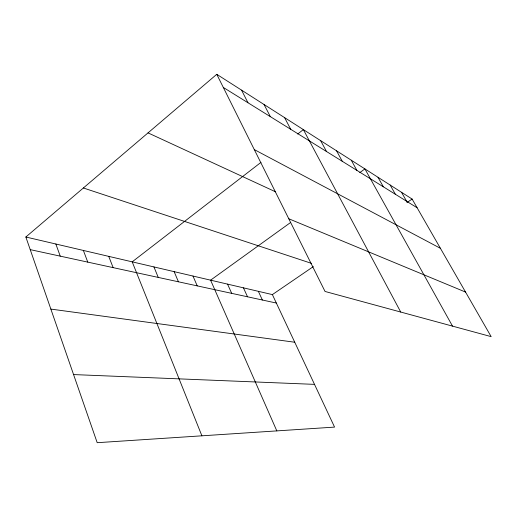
<?xml version="1.0" encoding="UTF-8"?>
<svg xmlns="http://www.w3.org/2000/svg" width="517" height="517" viewBox="0 0 517 517"><rect width="100%" height="100%" fill="white"/><g stroke="black" fill="none" stroke-linecap="round" stroke-linejoin="round"><path stroke-width="0.78" d="M25.85 237.006L272.381 294.6L334.564 427.1L97.202 442.694L25.85 237.006L216.759 74.306L412.114 199.058L491.15 336.632L325.044 291.465L216.759 74.306M260.975 162.364L132.197 261.848L201.901 435.818M297.676 134.013L303.369 129.612L400.727 312.042M290.535 222.536L210.593 280.169L276.821 430.894M359.78 172.613L364.912 168.917L452.511 326.124M272.381 294.6L313.328 266.604M406.905 202.612L412.114 199.058M73.576 374.573L314.51 384.37M50.853 309.082L294.735 342.235M30.232 249.633L276.343 303.046M83.366 187.981L311.577 263.392M288.783 218.756L465.552 292.073M148.024 132.882L275.516 191.794M254.299 149.594L440.406 248.309M223.305 87.438L417.116 207.769M401.496 192.279L406.621 201.255M390.148 185.034L395.389 194.282M377.985 177.266L383.349 186.805M351.256 160.199L356.872 170.364M336.541 150.796L342.286 161.31M320.63 140.637L326.505 151.513M284.583 117.617L290.735 129.302M264.064 104.518L270.346 116.648M241.555 90.145L247.973 102.754M258.358 291.323L262.377 300.015M243.442 287.84L247.52 296.79M227.558 284.13L231.687 293.352M192.99 276.052L197.223 285.875M174.151 271.651L178.43 281.797M153.937 266.927L158.254 277.416M108.744 256.367L113.126 267.625M83.379 250.441L87.767 262.119M55.842 244.011L60.237 256.148"/></g></svg>
